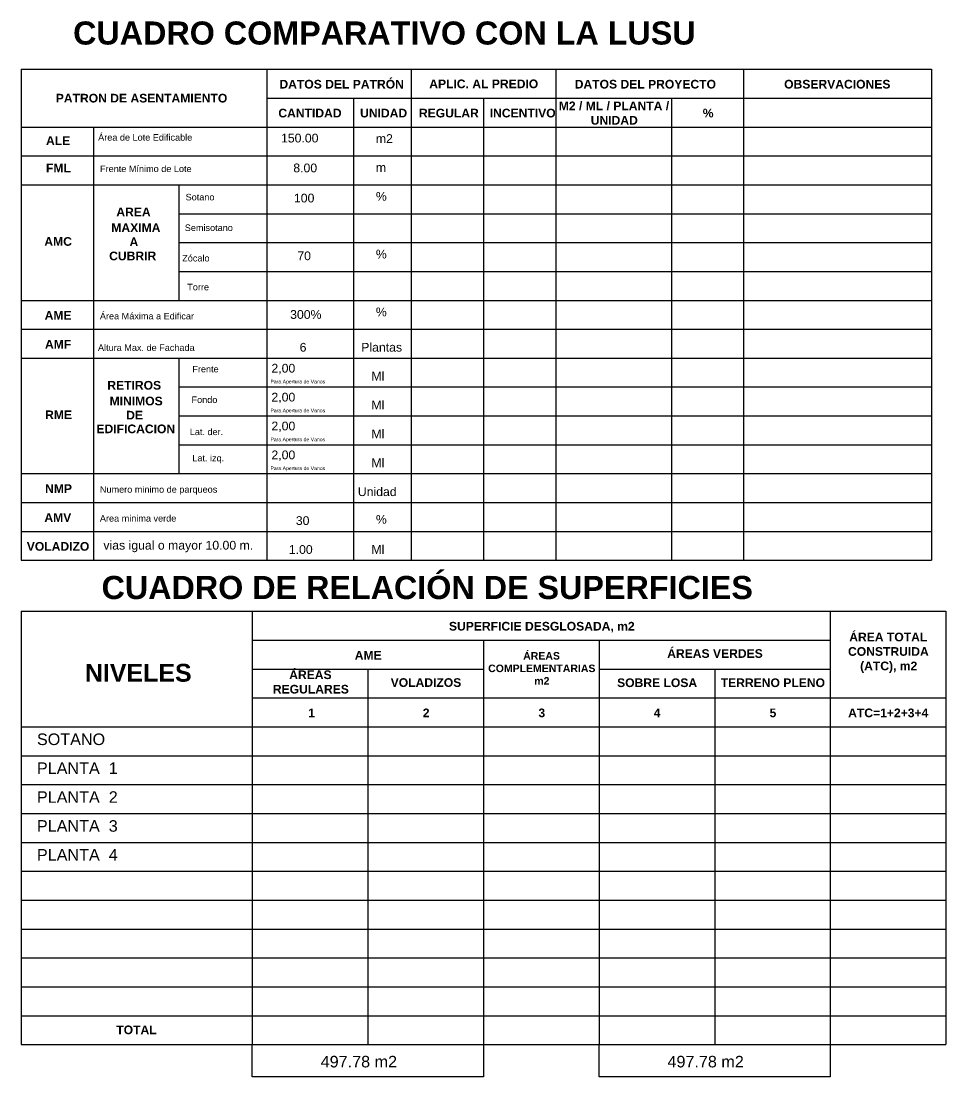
# Model space of a CAD drawing. Header units: millimetres. Extents: x 2128 to 7930, y 1150 to 3326.
# Drawn here: x 3397.4 to 3557.4, y 1157.6 to 1340.4 of the extents above; entities that cross this region are included whole.
import ezdxf

# ---------------------------------------------------------------- set-up
doc = ezdxf.new("R2010")
doc.units = ezdxf.units.MM
doc.header["$LTSCALE"] = 10
doc.layers.add('Carimbo', color=7, linetype='Continuous', lineweight=20)
doc.styles.get("Standard").update_dxf_attribs({"font": 'arial.ttf'})

msp = doc.modelspace()

# ---------------------------------------------------------------- linework, layer by layer
for p, q in [((3397.449, 1332.03), (3554.949, 1332.03)), ((3397.449, 1332.03), (3397.449, 1247.03)), ((3439.949, 1332.03), (3439.949, 1247.03)), ((3439.949, 1332.03), (3439.949, 1247.03)), ((3464.949, 1332.03), (3464.949, 1247.03)), ((3464.949, 1332.03), (3464.949, 1247.03)), ((3489.949, 1332.03), (3489.949, 1247.03)), ((3522.449, 1332.03), (3522.449, 1247.03)), ((3554.949, 1332.03), (3554.949, 1247.03)), ((3439.949, 1327.03), (3554.949, 1327.03)), ((3454.949, 1327.03), (3454.949, 1247.03)), ((3454.949, 1327.03), (3454.949, 1247.03)), ((3477.449, 1327.03), (3477.449, 1247.03)), ((3509.949, 1327.03), (3509.949, 1247.03)), ((3397.449, 1322.03), (3554.949, 1322.03)), ((3409.949, 1322.03), (3409.949, 1247.03)), ((3397.449, 1317.03), (3554.949, 1317.03)), ((3397.449, 1312.03), (3554.949, 1312.03)), ((3424.715, 1307.03), (3554.949, 1307.03)), ((3424.715, 1302.03), (3554.949, 1302.03)), ((3424.715, 1297.03), (3554.949, 1297.03)), ((3397.449, 1292.03), (3554.949, 1292.03)), ((3397.449, 1287.03), (3554.949, 1287.03)), ((3397.449, 1282.03), (3554.949, 1282.03)), ((3424.715, 1277.03), (3554.949, 1277.03)), ((3424.715, 1272.03), (3554.949, 1272.03)), ((3424.715, 1267.03), (3554.949, 1267.03)), ((3397.449, 1262.03), (3554.949, 1262.03)), ((3397.449, 1257.03), (3554.949, 1257.03)), ((3397.449, 1252.03), (3554.949, 1252.03)), ((3397.449, 1247.03), (3554.949, 1247.03)), ((3397.449, 1238.215), (3557.449, 1238.215)), ((3397.449, 1238.215), (3397.449, 1163.215)), ((3437.449, 1238.215), (3437.449, 1163.215)), ((3537.449, 1238.215), (3537.449, 1163.215)), ((3557.449, 1238.215), (3557.449, 1163.215)), ((3437.449, 1233.215), (3537.449, 1233.215)), ((3477.449, 1233.215), (3477.449, 1163.215)), ((3497.449, 1233.215), (3497.449, 1163.215)), ((3437.449, 1228.215), (3477.449, 1228.215)), ((3457.449, 1228.215), (3457.449, 1163.215)), ((3497.449, 1228.215), (3537.449, 1228.215)), ((3517.449, 1228.215), (3517.449, 1163.215)), ((3437.449, 1223.215), (3557.449, 1223.215)), ((3397.449, 1218.215), (3557.449, 1218.215)), ((3397.449, 1213.215), (3557.449, 1213.215)), ((3397.449, 1208.215), (3557.449, 1208.215)), ((3397.449, 1203.215), (3557.449, 1203.215)), ((3397.449, 1198.215), (3557.449, 1198.215)), ((3397.449, 1193.215), (3557.449, 1193.215)), ((3397.449, 1188.215), (3557.449, 1188.215)), ((3397.449, 1183.215), (3557.449, 1183.215)), ((3397.449, 1178.215), (3557.449, 1178.215)), ((3397.449, 1173.215), (3557.449, 1173.215)), ((3397.449, 1168.215), (3557.449, 1168.215)), ((3397.449, 1168.215), (3557.449, 1168.215)), ((3397.449, 1163.215), (3557.449, 1163.215))]:
    msp.add_line(p, q)
at = {"linetype": 'ByBlock', "ltscale": 0.25}
for p, q in [((3424.715, 1312.03), (3424.715, 1292.03)), ((3424.715, 1282.03), (3424.715, 1262.03))]:
    msp.add_line(p, q, dxfattribs=at)
for points in [[(3437.449, 1163.215), (3477.449, 1163.215), (3477.449, 1157.621), (3437.449, 1157.621)], [(3497.449, 1163.215), (3537.449, 1163.215), (3537.449, 1157.621), (3497.449, 1157.621)]]:
    msp.add_lwpolyline(points, close=True)

# ---------------------------------------------------------------- texts
at = {"attachment_point": 1}
for s, insert, char_height, width in [('\\pi8.99386;{\\fArial|b1|i0|c0|p34;CUADRO COMPARATIVO CON LA LUSU}', (3397.449, 1340.299), 4, 125), ('\\pi9.29428;{\\fArial|b1|i0|c0|p34;DATOS DEL PATRÓN}', (3432.845, 1330.191), 1.5, 39.8065), ('\\pi3.1117;{\\fArial|b1|i0|c0|p34;APLIC. AL PREDIO}', (3464.949, 1330.248), 1.5, 25), ('\\pi7.79633;{\\fArial|b1|i0|c0|p34;DATOS DEL PROYECTO}', (3485.433, 1330.191), 1.5, 39.8065), ('\\pi10.80144;{\\fArial|b1|i0|c0|p34;OBSERVACIONES}', (3518.66, 1330.191), 1.5, 39.8065), ('\\pi5.17798;{\\fArial|b1|i0|c0|p34;PATRON DE ASENTAMIENTO}', (3398.265, 1327.775), 1.5, 39.8065), ('\\pi14.53405;{\\fArial|b1|i0|c0|p34;CANTIDAD}', (3427.419, 1325.191), 1.5, 39.8065), ('\\pi15.95629;{\\fArial|b1|i0|c0|p34;UNIDAD}', (3440.139, 1325.191), 1.5, 39.8065), ('\\pi14.8052;{\\fArial|b1|i0|c0|p34;REGULAR}', (3451.472, 1325.191), 1.5, 39.8065), ('\\pi9.06202,l6,t19.56202;{\\fArial|b1|i0|c0|p34;INCENTIVO}', (3463.461, 1325.191), 1.5, 39.8065), ('\\pi0.52729;{\\fArial|b1|i0|c0|p34;M2 / ML / PLANTA / \\P\\pi6.05304;UNIDAD}', (3489.949, 1326.44), 1.5, 20), ('\\pi19.06628;{\\fArial|b1|i0|c0|p34;%}', (3496.322, 1325.191), 1.5, 39.8065), ('\\pi17.85994;{\\fArial|b1|i0|c0|p34;ALE}', (3383.894, 1320.421), 1.5, 39.8065), ('\\pi17.85942;{\\fArial|b1|i0|c0|p34;FML}', (3383.894, 1315.679), 1.5, 39.8065), ('\\pi16.93855;{\\fArial|b1|i0|c0|p34;AREA }', (3396.983, 1308.077), 1.5, 39.8065), ('\\pi15.73272;{\\fArial|b1|i0|c0|p34;MAXIMA }', (3397.322, 1305.353), 1.5, 39.8065), ('\\pi17.57088;{\\fArial|b1|i0|c0|p34;AMC}', (3383.894, 1302.969), 1.5, 39.8065), ('\\pi19.15069;{\\fArial|b1|i0|c0|p34;A }', (3397.052, 1302.906), 1.5, 39.8065), ('\\pi15.88415;{\\fArial|b1|i0|c0|p34;CUBRIR }', (3396.795, 1300.462), 1.5, 39.8065), ('\\pi17.62716;{\\fArial|b1|i0|c0|p34;AME}', (3383.894, 1290.191), 1.5, 39.8065), ('\\pi17.68241;{\\fArial|b1|i0|c0|p34;AMF}', (3383.894, 1285.191), 1.5, 39.8065), ('\\pi15.37409;{\\fArial|b1|i0|c0|p34;RETIROS }', (3396.983, 1278.077), 1.5, 39.8065), ('\\pi15.43037;{\\fArial|b1|i0|c0|p34;MINIMOS}', (3397.322, 1275.353), 1.5, 39.8065), ('\\pi17.7039;{\\fArial|b1|i0|c0|p34;RME}', (3383.894, 1272.969), 1.5, 39.8065), ('\\pi18.57566;{\\fArial|b1|i0|c0|p34;DE }', (3397.052, 1272.906), 1.5, 39.8065), ('\\pi13.25301;{\\fArial|b1|i0|c0|p34;EDIFICACION }', (3397.227, 1270.534), 1.5, 39.8065), ('\\pi17.70083;{\\fArial|b1|i0|c0|p34;NMP}', (3383.894, 1260.191), 1.5, 39.8065), ('\\pi17.576;{\\fArial|b1|i0|c0|p34;AMV}', (3383.894, 1255.191), 1.5, 39.8065), ('\\pi14.532;{\\fArial|b1|i0|c0|p34;VOLADIZO}', (3383.894, 1250.191), 1.5, 39.8065), ('\\pi13.91814;{\\fArial|b1|i0|c0|p34;CUADRO DE RELACIÓN DE SUPERFICIES}', (3397.449, 1244.326), 4, 140), ('\\pi34.02234;{\\fArial|b1|i0|c0|p34;SUPERFICIE DESGLOSADA, m2}', (3437.449, 1236.376), 1.5, 100), ('\\pi3.28018;{\\fArial|b1|i0|c0|p34;ÁREA TOTAL \\P\\pi3.06889;CONSTRUIDA \\P\\pi5.15979;(ATC), m2}', (3537.449, 1234.503), 1.5, 20), ('\\pi11.78377;{\\fArial|b1|i0|c0|p34;ÁREAS VERDES }', (3497.449, 1231.647), 1.5, 40), ('\\pi17.72391;{\\fArial|b1|i0|c0|p34;AME}', (3437.449, 1231.35), 1.5, 40), ('\\pi6.86572;{\\fArial|b1|i0|c0|p34;ÁREAS \\P\\pi0.80512;COMPLEMENTARIAS \\P\\pi8.78912;m2}', (3477.449, 1231.15), 1.3, 20), ('\\pi11.02863;{\\fArial|b1|i0|c0|p34;NIVELES}', (3397.449, 1229.113), 3.0906, 40), ('\\pi6.38353;{\\fArial|b1|i0|c0|p34;ÁREAS \\P\\pi3.5498;REGULARES}', (3437.449, 1227.975), 1.5, 20), ('\\pi3.93912;{\\fArial|b1|i0|c0|p34;VOLADIZOS}', (3457.449, 1226.624), 1.5, 20), ('\\pi3.11443;{\\fArial|b1|i0|c0|p34;SOBRE LOSA}', (3497.449, 1226.591), 1.5, 20), ('\\pi1.04144;{\\fArial|b1|i0|c0|p34;TERRENO PLENO}', (3517.449, 1226.591), 1.5, 20), ('\\pi9.67053;{\\fArial|b1|i0|c0|p34;1}', (3437.449, 1221.376), 1.5, 20), ('\\pi9.49608;{\\fArial|b1|i0|c0|p34;2}', (3457.449, 1221.376), 1.5, 20), ('\\pi9.50171;{\\fArial|b1|i0|c0|p34;3}', (3477.449, 1221.376), 1.5, 20), ('\\pi9.46078;{\\fArial|b1|i0|c0|p34;4}', (3497.449, 1221.376), 1.5, 20), ('\\pi9.49557;{\\fArial|b1|i0|c0|p34;5}', (3517.449, 1221.376), 1.5, 20), ('\\pi3.09243;{\\fArial|b1|i0|c0|p34;ATC=1+2+3+4}', (3537.449, 1221.376), 1.5, 20), ('\\pi16.46584;{\\fArial|b1|i0|c0|p34;TOTAL}', (3397.449, 1166.512), 1.5, 39.8065)]:
    msp.add_mtext(s, dxfattribs=dict(at, insert=insert, char_height=char_height, width=width))
at = {"layer": 'Carimbo'}
for s, height, p in [('Área de Lote Edificable', 1.12737, (3410.776, 1319.671)), ('150.00', 1.5171, (3442.415, 1319.355)), ('      m2', 1.5171, (3455.291, 1319.268)), ('8.00', 1.5171, (3444.541, 1314.189)), ('Frente Mínimo de Lote', 1.12737, (3411.104, 1314.231)), ('      m', 1.5171, (3455.291, 1314.268)), ('  Sotano', 1.1274, (3425.035, 1309.33)), ('100 ', 1.5171, (3444.653, 1308.976)), ('      %%%', 1.5171, (3455.291, 1309.268)), (' Semisotano', 1.12737, (3425.328, 1304.028)), ('Zócalo', 1.1274, (3425.32, 1298.762)), (' 70', 1.5171, (3444.653, 1298.976)), ('      %%%', 1.5171, (3455.291, 1299.268)), ('  Torre', 1.1274, (3425.32, 1293.762)), ('Área Máxima a Edificar', 1.12737, (3411.08, 1288.735)), ('300%%% ', 1.5171, (3443.995, 1288.824)), ('      %%%', 1.5171, (3455.291, 1289.268)), ('          6', 1.51707, (3439.755, 1283.146)), (' Plantas', 1.5171, (3455.703, 1283.151)), ('Altura Max. de Fachada', 1.12737, (3410.744, 1283.279)), ('2,00', 1.5171, (3440.759, 1279.518)), ('Frente', 1.1274, (3427.073, 1279.563)), ('    Ml', 1.5171, (3455.703, 1278.151)), ('Para Apertura de Vanos', 0.63133, (3440.584, 1277.647)), ('2,00', 1.5171, (3440.759, 1274.518)), ('Fondo', 1.1274, (3426.935, 1274.261)), ('    Ml', 1.5171, (3455.703, 1273.151)), ('Para Apertura de Vanos', 0.63133, (3440.584, 1272.647)), ('2,00', 1.5171, (3440.759, 1269.518)), ('Lat. der.', 1.1274, (3426.626, 1268.704)), ('Para Apertura de Vanos', 0.63133, (3440.584, 1267.647)), ('    Ml', 1.5171, (3455.703, 1268.151)), ('Lat. izq.', 1.1274, (3427.068, 1264.158)), ('2,00', 1.5171, (3440.759, 1264.518)), ('    Ml', 1.5171, (3455.703, 1263.151)), ('Para Apertura de Vanos', 0.63133, (3440.584, 1262.647)), ('Numero minimo de parqueos', 1.12737, (3411.08, 1258.735)), ('Unidad', 1.5171, (3455.703, 1258.151)), ('Area minima verde ', 1.12737, (3411.08, 1253.735)), ('      30 ', 1.5171, (3441.446, 1253.146)), ('      %%%', 1.5171, (3455.291, 1253.364)), ('vias igual o mayor 10.00 m.', 1.51707, (3411.684, 1248.886)), ('1.00', 1.5171, (3443.768, 1248.146)), ('    Ml', 1.5171, (3455.703, 1248.151)), ('497.78 m2', 2.0007, (3449.28, 1159.261)), ('497.78 m2', 2.0007, (3509.28, 1159.261))]:
    msp.add_text(s, height=height, dxfattribs=at).set_placement(p)
at = {"layer": 'Carimbo', "char_height": 2.00068, "attachment_point": 1}
for s, insert in [('{\\f@Arial Unicode MS|b0|i0|c0|p34;SOTANO}', (3400.186, 1217.056)), ('{\\f@Arial Unicode MS|b0|i0|c0|p34;PLANTA  1}', (3400.186, 1212.056)), ('{\\f@Arial Unicode MS|b0|i0|c0|p34;PLANTA  2}', (3400.186, 1207.056)), ('{\\f@Arial Unicode MS|b0|i0|c0|p34;PLANTA  3}', (3400.186, 1202.056)), ('{\\f@Arial Unicode MS|b0|i0|c0|p34;PLANTA  4}', (3400.186, 1197.056))]:
    msp.add_mtext_dynamic_manual_height_columns(s, width=446.67098, gutter_width=250, heights=[0], dxfattribs=dict(at, insert=insert))

doc.saveas('drawing.dxf')
